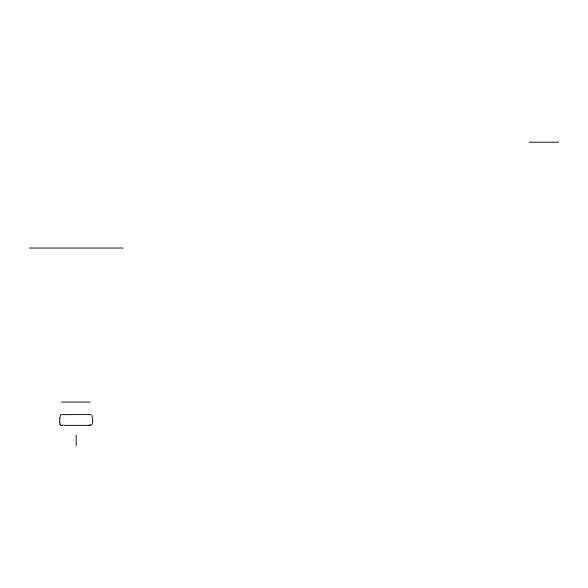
<?xml version="1.0" encoding="UTF-8"?>
<svg xmlns="http://www.w3.org/2000/svg" width="588" height="588" viewBox="0 0 588 588"><rect width="100%" height="100%" fill="white"/><g stroke="black" fill="none" stroke-linecap="round" stroke-linejoin="round"><path stroke-width="0.88" d="M59.836 418.244L59.741 420.075A23.395 23.395 0 0 0 59.851 422.956M63.82 425.345L90.559 425.345C94.198 424.382 92.294 418.2 91.934 415.363M61.725 425.345L61.409 425.345A1.61 1.61 0 0 1 60.027 424.69M529.222 142.2L558.6 142.2M29.4 248.033L122.951 248.033M61.483 402.06L90.199 402.06M91.147 414.452L60.652 414.687A12.421 12.421 0 0 0 59.902 418.252M90.559 425.345L89.354 424.801M60.211 424.558L59.866 422.956M76.175 434.907L76.175 445.726M63.085 424.97A2.043 2.043 0 0 1 61.769 425.315"/></g></svg>
